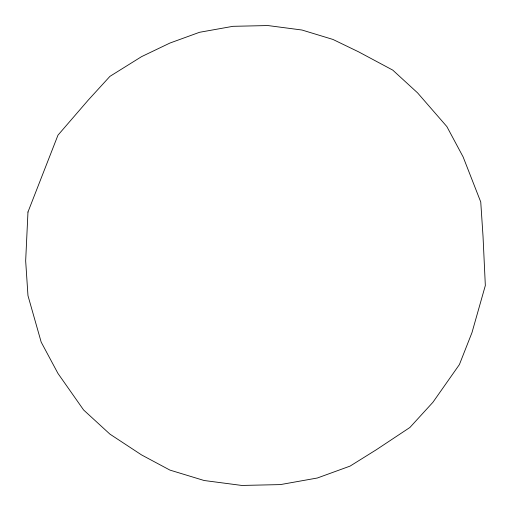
<?xml version="1.0" encoding="UTF-8"?>
<svg xmlns="http://www.w3.org/2000/svg" width="511" height="511" viewBox="0 0 511 511"><rect width="100%" height="100%" fill="white"/><g stroke="black" fill="none" stroke-linecap="round" stroke-linejoin="round"><path stroke-width="0.77" d="M27.971 212.008L25.665 260.872L27.971 295.639L41.193 342.14L57.967 373.439L83.619 409.994L109.929 434.126L141.573 454.931L169.927 470.094L204.119 480.506L241.805 485.45L280.43 484.594L317.357 478.002L350.061 466.109L376.326 449.737L409.886 427.49L432.926 402.272L459.402 364.567L471.979 332.61L485.335 285.521L483.029 236.408L480.749 201.992L463.113 156.896L446.863 126.575L417.564 92.861L392.755 70.109L358.594 51.841L332.936 39.443L301.995 30.028L267.892 25.55L232.939 26.323L199.526 32.295L169.927 43.052L141.573 56.638L109.929 76.363L88.205 100.143L57.967 135.172L27.971 212.008"/></g></svg>
